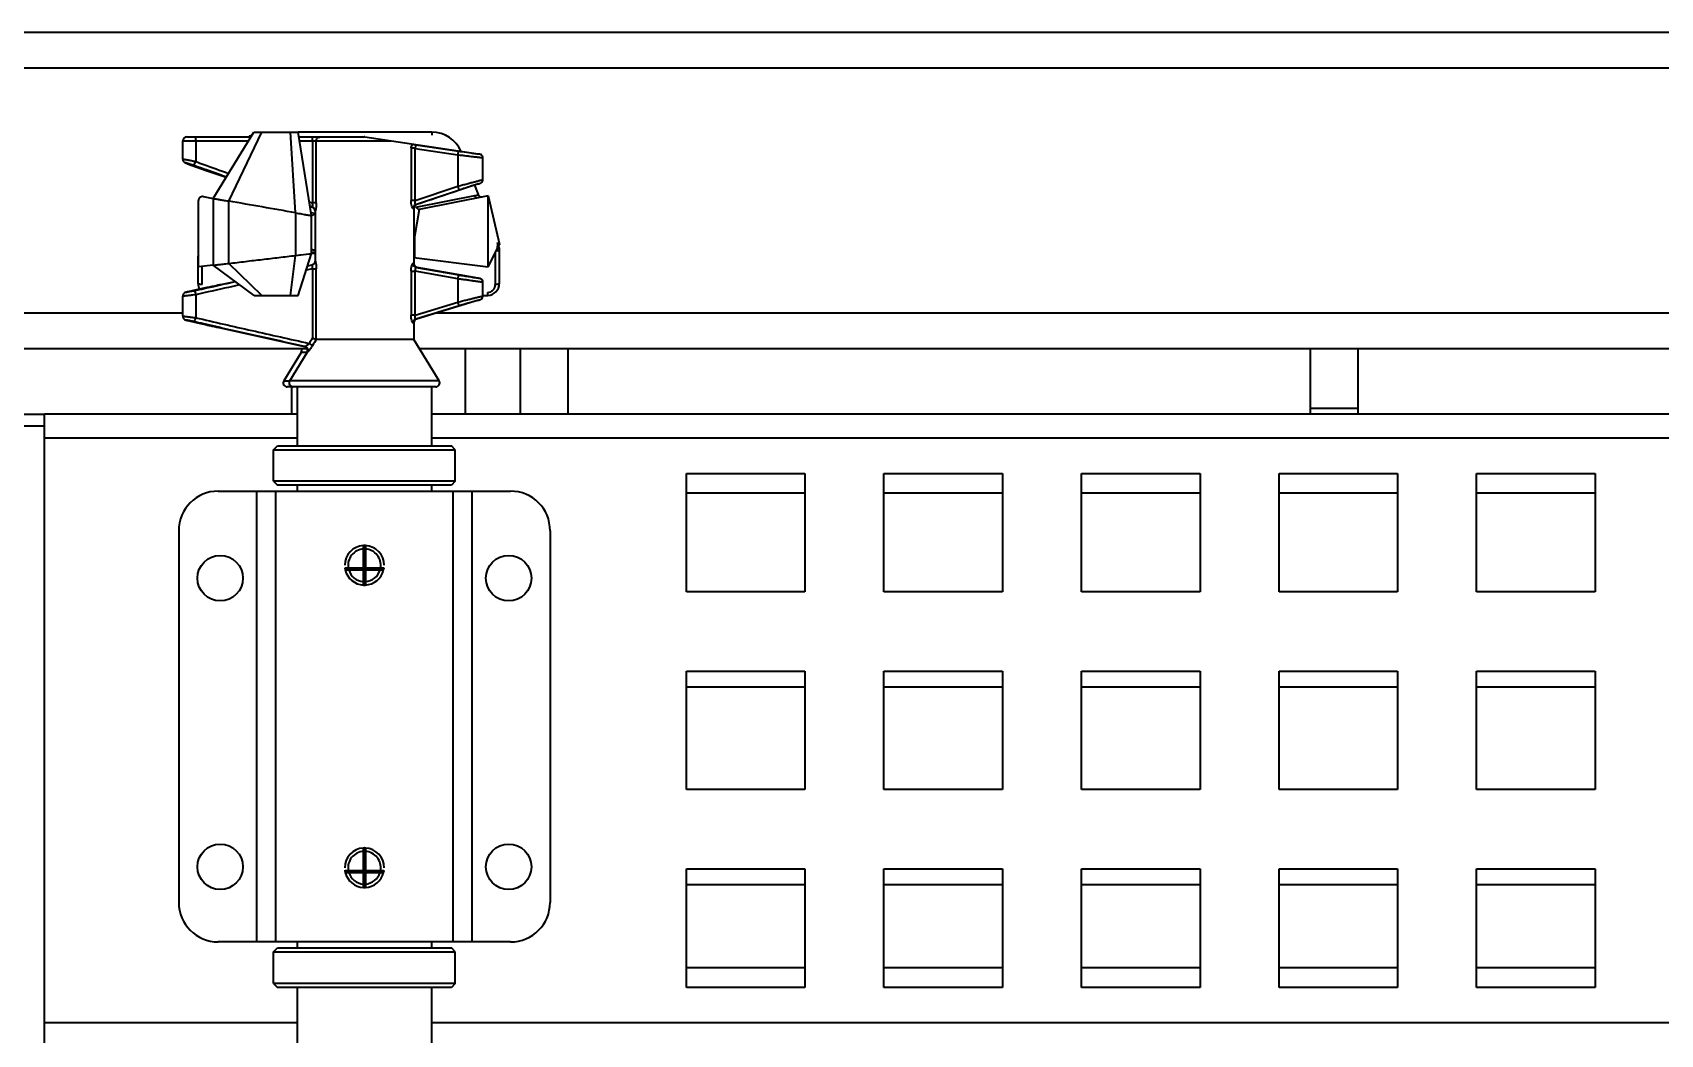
# Model space of a CAD drawing. Header units: millimetres. Extents: x 32496 to 166256, y 3504 to 23939.
# Drawn here: x 44563.1 to 44975.2, y 17468.9 to 17722.3 of the extents above; entities that cross this region are included whole.
import ezdxf

# ---------------------------------------------------------------- set-up
doc = ezdxf.new("R2010")
doc.units = ezdxf.units.MM
doc.layers.get('0').update_dxf_attribs({"lineweight": 35})

msp = doc.modelspace()

# ---------------------------------------------------------------- linework, layer by layer
at = {"linetype": 'Continuous'}
for p, q in [((52008.64, 17722.349), (40048.64, 17722.349)), ((45386.64, 17713.349), (44464.14, 17713.349)), ((44608.838, 17680.413), (44619.187, 17697.12)), ((44612.809, 17679.717), (44621.206, 17697.15)), ((44619.187, 17697.12), (44619.206, 17697.15)), ((44619.206, 17697.15), (44630.397, 17697.15)), ((44629.706, 17676.755), (44628.397, 17697.15)), ((44633.706, 17676.054), (44630.397, 17697.15)), ((44664.236, 17697.147), (44630.397, 17697.149)), ((44633.706, 17676.06), (44630.398, 17697.15)), ((44664.236, 17697.147), (44664.236, 17696.416)), ((44601.14, 17690.356), (44601.14, 17694.949)), ((44601.14, 17694.949), (44617.842, 17694.949)), ((44602.14, 17695.949), (44618.461, 17695.949)), ((44604.441, 17694.949), (44604.441, 17689.734)), ((44630.585, 17695.949), (44647.065, 17695.949)), ((44630.742, 17694.949), (44653.831, 17694.949)), ((44633.969, 17694.949), (44633.969, 17679.256)), ((44634.953, 17679.256), (44634.953, 17694.949)), ((44647.213, 17695.938), (44675.908, 17691.649)), ((44658.961, 17693.219), (44658.961, 17679.864)), ((44659.64, 17694.081), (44659.38, 17694.081)), ((44659.961, 17679.864), (44659.961, 17692.98)), ((44670.809, 17691.364), (44659.961, 17692.98)), ((44660.162, 17693.969), (44671.01, 17692.353)), ((44602.338, 17689.194), (44602.357, 17689.188)), ((44602.357, 17689.188), (44607.11, 17687.492)), ((44670.809, 17691.364), (44670.809, 17683.483)), ((44671.14, 17691.323), (44670.809, 17691.364)), ((44677.14, 17685.208), (44677.14, 17690.593)), ((44607.11, 17687.492), (44612.142, 17685.748)), ((44606.312, 17680.855), (44608.838, 17680.413)), ((44659.961, 17679.864), (44670.809, 17683.483)), ((44660.131, 17678.187), (44675.074, 17681.147)), ((44676.04, 17684.097), (44660.322, 17678.838)), ((44678.429, 17681.061), (44660.975, 17677.603)), ((44670.809, 17683.483), (44671.14, 17683.575)), ((44675.004, 17683.751), (44675.942, 17681.401)), ((44676.048, 17684.1), (44676.04, 17684.097)), ((44678.429, 17663.061), (44678.429, 17681.061)), ((44678.429, 17681.061), (44681.34, 17668.761)), ((44605.14, 17663.061), (44605.14, 17679.871)), ((44608.838, 17680.413), (44608.838, 17663.498)), ((44612.809, 17663.968), (44612.809, 17679.717)), ((44629.706, 17676.755), (44629.706, 17665.965)), ((44633.159, 17679.539), (44633.969, 17679.256)), ((44634.007, 17678.182), (44633.336, 17678.414)), ((44633.338, 17678.4), (44633.967, 17678.182)), ((44633.586, 17676.822), (44634.64, 17676.637)), ((44634.007, 17678.182), (44633.967, 17678.182)), ((44634.953, 17679.256), (44633.969, 17679.256)), ((44634.64, 17677.237), (44634.64, 17664.556)), ((44634.64, 17677.237), (44634.678, 17677.237)), ((44659.961, 17679.864), (44658.961, 17679.864)), ((44659.424, 17677.89), (44659.64, 17677.89)), ((44659.64, 17677.89), (44659.64, 17663.948)), ((44661.001, 17677.608), (44659.815, 17670.678)), ((44660.322, 17678.838), (44660.095, 17678.838)), ((44633.706, 17666.438), (44633.706, 17676.054)), ((44633.742, 17676.047), (44633.706, 17676.054)), ((44659.816, 17670.684), (44659.796, 17665.433)), ((44678.429, 17663.061), (44681.34, 17668.761)), ((44680.781, 17669.28), (44680.735, 17667.577)), ((44681.189, 17668.256), (44680.781, 17669.28)), ((44605.14, 17666.003), (44605.06, 17665.782)), ((44605.06, 17658.851), (44605.06, 17665.782)), ((44628.397, 17655.849), (44629.707, 17665.965)), ((44629.706, 17665.965), (44633.706, 17666.438)), ((44630.397, 17655.849), (44633.706, 17666.438)), ((44630.398, 17655.849), (44633.706, 17666.435)), ((44633.575, 17666.423), (44633.758, 17666.444)), ((44633.758, 17666.444), (44634.64, 17666.549)), ((44634.677, 17664.556), (44634.64, 17664.556)), ((44659.64, 17665.453), (44678.429, 17663.061)), ((44680.26, 17666.648), (44680.26, 17658.63)), ((44681.261, 17667.886), (44681.26, 17658.846)), ((44608.838, 17663.498), (44605.14, 17663.061)), ((44606.06, 17658.633), (44606.06, 17663.17)), ((44619.206, 17655.849), (44608.838, 17663.498)), ((44621.206, 17655.849), (44612.809, 17663.968)), ((44633.97, 17662.569), (44632.388, 17662.224)), ((44632.735, 17663.329), (44633.89, 17663.578)), ((44632.738, 17663.338), (44633.851, 17663.578)), ((44633.851, 17663.578), (44633.89, 17663.578)), ((44633.969, 17662.571), (44633.969, 17645.03)), ((44633.969, 17662.571), (44634.953, 17662.571)), ((44634.953, 17644.75), (44634.953, 17662.571)), ((44658.961, 17661.988), (44658.961, 17650.902)), ((44658.961, 17661.988), (44659.961, 17661.988)), ((44659.64, 17663.948), (44659.431, 17663.948)), ((44659.961, 17650.902), (44659.961, 17661.988)), ((44670.809, 17660.067), (44659.961, 17661.988)), ((44660.242, 17662.963), (44660.465, 17662.963)), ((44660.242, 17662.963), (44671.037, 17661.052)), ((44675.897, 17660.222), (44660.465, 17662.963)), ((44670.809, 17660.067), (44670.809, 17654.194)), ((44671.14, 17660.018), (44670.809, 17660.067)), ((44675.897, 17660.222), (44675.929, 17660.217)), ((44602.46, 17656.768), (44602.358, 17656.745)), ((44604.97, 17657.334), (44602.46, 17656.768)), ((44602.473, 17656.771), (44602.46, 17656.768)), ((44607.225, 17657.827), (44602.473, 17656.771)), ((44604.442, 17656.042), (44604.442, 17650.224)), ((44607.229, 17657.828), (44604.97, 17657.334)), ((44607.227, 17657.827), (44614.418, 17659.381)), ((44619.206, 17655.849), (44630.397, 17655.849)), ((44677.14, 17655.764), (44677.14, 17659.151)), ((44677.14, 17659.151), (44677.14, 17659.151)), ((44677.14, 17655.849), (44678.372, 17655.849)), ((44601.14, 17650.621), (44601.14, 17655.654)), ((44659.961, 17650.902), (44670.809, 17654.194)), ((44676.014, 17654.659), (44660.349, 17649.891)), ((44670.809, 17654.194), (44671.14, 17654.278)), ((44676.02, 17654.661), (44676.014, 17654.659)), ((44601.14, 17651.349), (44464.14, 17651.349)), ((44602.455, 17649.505), (44604.852, 17648.952)), ((44602.455, 17649.504), (44602.468, 17649.502)), ((44602.468, 17649.502), (44607.221, 17648.422)), ((44604.852, 17648.952), (44607.224, 17648.421)), ((44607.222, 17648.421), (44631.984, 17642.951)), ((44659.961, 17650.902), (44658.961, 17650.902)), ((44659.425, 17648.934), (44659.64, 17648.934)), ((44659.64, 17648.934), (44659.64, 17644.749)), ((44660.349, 17649.891), (44660.122, 17649.891)), ((45386.64, 17651.349), (44665.138, 17651.349)), ((44659.64, 17644.749), (44634.96, 17644.749)), ((44666.057, 17634.271), (44659.64, 17644.749)), ((44632.688, 17642.349), (44464.14, 17642.349)), ((44631.121, 17641.452), (44626.722, 17634.271)), ((44628.222, 17634.271), (44632.621, 17641.452)), ((44632.621, 17641.452), (44631.121, 17641.452)), ((44632.02, 17642.951), (44631.984, 17642.951)), ((44632.621, 17641.452), (44632.656, 17641.452)), ((45386.64, 17642.349), (44661.11, 17642.349)), ((44672.64, 17642.349), (44672.64, 17625.849)), ((44686.64, 17625.849), (44686.64, 17642.349)), ((44698.64, 17642.349), (44698.64, 17625.849)), ((44886.64, 17625.849), (44886.64, 17642.349)), ((44898.64, 17625.849), (44898.64, 17642.349)), ((44626.722, 17634.271), (44628.222, 17634.271)), ((44629.075, 17632.749), (44627.575, 17632.749)), ((44666.057, 17634.271), (44628.222, 17634.271)), ((44628.64, 17632.749), (44628.64, 17625.849)), ((44665.205, 17632.749), (44629.075, 17632.749)), ((44630.14, 17632.749), (44630.14, 17617.849)), ((44664.14, 17632.749), (44664.14, 17617.849)), ((44886.64, 17627.349), (44898.64, 17627.349)), ((44486.14, 17625.849), (44566.14, 17625.849)), ((44486.14, 17622.849), (44566.14, 17622.849)), ((44486.14, 17622.849), (44566.14, 17622.849)), ((44566.14, 17465.849), (44566.14, 17625.849)), ((44630.14, 17625.849), (44566.14, 17625.849)), ((45290.14, 17625.849), (44664.14, 17625.849)), ((44566.14, 17619.849), (44630.14, 17619.849)), ((44664.14, 17619.849), (45290.14, 17619.849)), ((44624.14, 17616.849), (44625.14, 17617.849)), ((44624.14, 17608.849), (44624.14, 17616.849)), ((44624.14, 17616.849), (44670.14, 17616.849)), ((44625.14, 17617.849), (44669.14, 17617.849)), ((44670.14, 17616.849), (44669.14, 17617.849)), ((44670.14, 17608.849), (44670.14, 17616.849)), ((44728.64, 17580.849), (44728.64, 17610.849)), ((44728.64, 17610.849), (44758.64, 17610.849)), ((44758.64, 17610.849), (44758.64, 17580.849)), ((44778.64, 17580.849), (44778.64, 17610.849)), ((44778.64, 17610.849), (44808.64, 17610.849)), ((44808.64, 17610.849), (44808.64, 17580.849)), ((44828.64, 17580.849), (44828.64, 17610.849)), ((44828.64, 17610.849), (44858.64, 17610.849)), ((44858.64, 17610.849), (44858.64, 17580.849)), ((44878.64, 17580.849), (44878.64, 17610.849)), ((44878.64, 17610.849), (44908.64, 17610.849)), ((44908.64, 17610.849), (44908.64, 17580.849)), ((44928.64, 17580.849), (44928.64, 17610.849)), ((44928.64, 17610.849), (44958.64, 17610.849)), ((44958.64, 17610.849), (44958.64, 17580.849)), ((44610.14, 17606.349), (44684.14, 17606.349)), ((44619.84, 17606.349), (44619.84, 17492.349)), ((44624.14, 17608.849), (44625.14, 17607.849)), ((44670.14, 17608.849), (44624.14, 17608.849)), ((44624.64, 17606.349), (44624.64, 17492.349)), ((44669.14, 17607.849), (44625.14, 17607.849)), ((44630.14, 17607.849), (44630.14, 17606.349)), ((44664.14, 17607.849), (44664.14, 17606.349)), ((44670.14, 17608.849), (44669.14, 17607.849)), ((44669.64, 17492.349), (44669.64, 17606.349)), ((44674.44, 17492.349), (44674.44, 17606.349)), ((44758.64, 17605.849), (44728.64, 17605.849)), ((44808.64, 17605.849), (44778.64, 17605.849)), ((44858.64, 17605.849), (44828.64, 17605.849)), ((44908.64, 17605.849), (44878.64, 17605.849)), ((44958.64, 17605.849), (44928.64, 17605.849)), ((44600.14, 17596.349), (44600.14, 17502.349)), ((44694.14, 17596.349), (44694.14, 17502.349)), ((44646.89, 17586.927), (44646.89, 17592.592)), ((44647.14, 17582.599), (44647.14, 17592.599)), ((44647.14, 17582.599), (44647.14, 17592.599)), ((44647.39, 17592.592), (44647.39, 17586.927)), ((44642.225, 17586.677), (44642.225, 17586.927)), ((44642.225, 17586.927), (44646.89, 17586.927)), ((44642.279, 17586.427), (44646.89, 17586.427)), ((44646.89, 17582.605), (44646.89, 17586.427)), ((44647.39, 17586.927), (44652.054, 17586.927)), ((44647.39, 17586.427), (44647.39, 17582.605)), ((44647.39, 17586.427), (44652.001, 17586.427)), ((44652.054, 17586.927), (44652.054, 17586.677)), ((44758.64, 17580.849), (44728.64, 17580.849)), ((44808.64, 17580.849), (44778.64, 17580.849)), ((44858.64, 17580.849), (44828.64, 17580.849)), ((44908.64, 17580.849), (44878.64, 17580.849)), ((44958.64, 17580.849), (44928.64, 17580.849)), ((44728.64, 17530.849), (44728.64, 17560.849)), ((44728.64, 17560.849), (44758.64, 17560.849)), ((44728.64, 17556.849), (44758.64, 17556.849)), ((44758.64, 17560.849), (44758.64, 17530.849)), ((44778.64, 17530.849), (44778.64, 17560.849)), ((44778.64, 17560.849), (44808.64, 17560.849)), ((44778.64, 17556.849), (44808.64, 17556.849)), ((44808.64, 17560.849), (44808.64, 17530.849)), ((44828.64, 17530.849), (44828.64, 17560.849)), ((44828.64, 17560.849), (44858.64, 17560.849)), ((44828.64, 17556.849), (44858.64, 17556.849)), ((44858.64, 17560.849), (44858.64, 17530.849)), ((44878.64, 17530.849), (44878.64, 17560.849)), ((44878.64, 17560.849), (44908.64, 17560.849)), ((44878.64, 17556.849), (44908.64, 17556.849)), ((44908.64, 17560.849), (44908.64, 17530.849)), ((44928.64, 17530.849), (44928.64, 17560.849)), ((44928.64, 17560.849), (44958.64, 17560.849)), ((44928.64, 17556.849), (44958.64, 17556.849)), ((44958.64, 17560.849), (44958.64, 17530.849)), ((44758.64, 17530.849), (44728.64, 17530.849)), ((44808.64, 17530.849), (44778.64, 17530.849)), ((44858.64, 17530.849), (44828.64, 17530.849)), ((44908.64, 17530.849), (44878.64, 17530.849)), ((44958.64, 17530.849), (44928.64, 17530.849)), ((44646.89, 17510.427), (44646.89, 17516.092)), ((44647.14, 17506.099), (44647.14, 17516.099)), ((44647.14, 17506.099), (44647.14, 17516.099)), ((44647.39, 17516.092), (44647.39, 17510.427)), ((44642.225, 17510.177), (44642.225, 17510.427)), ((44642.225, 17510.427), (44646.89, 17510.427)), ((44642.279, 17509.927), (44646.89, 17509.927)), ((44646.89, 17506.105), (44646.89, 17509.927)), ((44647.39, 17510.427), (44652.054, 17510.427)), ((44647.39, 17509.927), (44647.39, 17506.105)), ((44647.39, 17509.927), (44652.001, 17509.927)), ((44652.054, 17510.427), (44652.054, 17510.177)), ((44728.64, 17480.849), (44728.64, 17510.849)), ((44728.64, 17510.849), (44758.64, 17510.849)), ((44758.64, 17510.849), (44758.64, 17480.849)), ((44778.64, 17480.849), (44778.64, 17510.849)), ((44778.64, 17510.849), (44808.64, 17510.849)), ((44808.64, 17510.849), (44808.64, 17480.849)), ((44828.64, 17480.849), (44828.64, 17510.849)), ((44828.64, 17510.849), (44858.64, 17510.849)), ((44858.64, 17510.849), (44858.64, 17480.849)), ((44878.64, 17480.849), (44878.64, 17510.849)), ((44878.64, 17510.849), (44908.64, 17510.849)), ((44908.64, 17510.849), (44908.64, 17480.849)), ((44928.64, 17480.849), (44928.64, 17510.849)), ((44928.64, 17510.849), (44958.64, 17510.849)), ((44958.64, 17510.849), (44958.64, 17480.849)), ((44728.64, 17506.849), (44758.64, 17506.849)), ((44778.64, 17506.849), (44808.64, 17506.849)), ((44828.64, 17506.849), (44858.64, 17506.849)), ((44878.64, 17506.849), (44908.64, 17506.849)), ((44928.64, 17506.849), (44958.64, 17506.849)), ((44684.14, 17492.349), (44610.14, 17492.349)), ((44630.14, 17492.349), (44630.14, 17490.849)), ((44664.14, 17492.349), (44664.14, 17490.849)), ((44624.14, 17489.849), (44625.14, 17490.849)), ((44624.14, 17481.849), (44624.14, 17489.849)), ((44624.14, 17489.849), (44670.14, 17489.849)), ((44625.14, 17490.849), (44669.14, 17490.849)), ((44670.14, 17489.849), (44669.14, 17490.849)), ((44670.14, 17481.849), (44670.14, 17489.849)), ((44728.64, 17485.849), (44758.64, 17485.849)), ((44778.64, 17485.849), (44808.64, 17485.849)), ((44828.64, 17485.849), (44858.64, 17485.849)), ((44878.64, 17485.849), (44908.64, 17485.849)), ((44928.64, 17485.849), (44958.64, 17485.849)), ((44624.14, 17481.849), (44625.14, 17480.849)), ((44670.14, 17481.849), (44624.14, 17481.849)), ((44669.14, 17480.849), (44625.14, 17480.849)), ((44630.14, 17480.849), (44630.14, 16549.849)), ((44664.14, 17480.849), (44664.14, 16549.849)), ((44670.14, 17481.849), (44669.14, 17480.849)), ((44758.64, 17480.849), (44728.64, 17480.849)), ((44808.64, 17480.849), (44778.64, 17480.849)), ((44858.64, 17480.849), (44828.64, 17480.849)), ((44908.64, 17480.849), (44878.64, 17480.849)), ((44958.64, 17480.849), (44928.64, 17480.849)), ((44630.14, 17471.849), (44566.14, 17471.849)), ((45290.14, 17471.849), (44664.14, 17471.849))]:
    msp.add_line(p, q, dxfattribs=at)
for points in [[(44601.14, 17690.356), (44601.143, 17690.281), (44601.192, 17690.037), (44601.292, 17689.824), (44601.433, 17689.647), (44601.584, 17689.522), (44601.71, 17689.447), (44601.809, 17689.4), (44601.916, 17689.355), (44602.054, 17689.301), (44602.236, 17689.232), (44602.338, 17689.194)], [(44602.338, 17689.194), (44605.081, 17688.203), (44607.112, 17687.492)], [(44677.14, 17690.593), (44677.139, 17690.645), (44677.1, 17690.873), (44677.013, 17691.08), (44676.889, 17691.256), (44676.74, 17691.393), (44676.588, 17691.488), (44676.458, 17691.542), (44676.373, 17691.568), (44676.319, 17691.58), (44676.273, 17691.59), (44676.224, 17691.599), (44676.17, 17691.608), (44676.109, 17691.618), (44676.04, 17691.629), (44675.962, 17691.641), (44675.909, 17691.649)], [(44676.048, 17684.1), (44676.115, 17684.122), (44676.23, 17684.162), (44676.328, 17684.197), (44676.413, 17684.23), (44676.491, 17684.262), (44676.577, 17684.303), (44676.7, 17684.376), (44676.869, 17684.522), (44677.032, 17684.756), (44677.129, 17685.058), (44677.14, 17685.208)], [(44629.706, 17665.965), (44630.753, 17666.089), (44631.721, 17666.204)], [(44632.553, 17666.302), (44633.175, 17666.376), (44633.575, 17666.423)], [(44677.14, 17659.151), (44677.137, 17659.227), (44677.085, 17659.478), (44676.978, 17659.698), (44676.83, 17659.876), (44676.666, 17660.002), (44676.518, 17660.078), (44676.416, 17660.115), (44676.352, 17660.133), (44676.297, 17660.146), (44676.24, 17660.158), (44676.176, 17660.171), (44676.103, 17660.185), (44676.02, 17660.2), (44675.93, 17660.216)], [(44602.358, 17656.745), (44602.184, 17656.704), (44602.055, 17656.672), (44601.956, 17656.646), (44601.87, 17656.621), (44601.765, 17656.583), (44601.631, 17656.516), (44601.492, 17656.416), (44601.364, 17656.285), (44601.254, 17656.119), (44601.176, 17655.922), (44601.141, 17655.702), (44601.14, 17655.654)], [(44676.02, 17654.661), (44676.12, 17654.692), (44676.237, 17654.729), (44676.334, 17654.761), (44676.418, 17654.791), (44676.501, 17654.824), (44676.601, 17654.873), (44676.738, 17654.96), (44676.906, 17655.12), (44677.052, 17655.354), (44677.132, 17655.643), (44677.14, 17655.764)], [(44601.14, 17650.621), (44601.141, 17650.575), (44601.175, 17650.356), (44601.253, 17650.159), (44601.361, 17649.993), (44601.488, 17649.862), (44601.626, 17649.762), (44601.759, 17649.694), (44601.864, 17649.656), (44601.951, 17649.63), (44602.051, 17649.603), (44602.183, 17649.57), (44602.36, 17649.527), (44602.455, 17649.505)]]:
    msp.add_lwpolyline(points, dxfattribs=at)
for centre in [(44610.64, 17584.349), (44683.64, 17584.349), (44610.64, 17511.349), (44683.64, 17511.349)]:
    msp.add_circle(centre, 5.75, dxfattribs=at)
for centre, radius, start, end in [((44664.236, 17689.147), 8, 23.25029, 89.99658), ((44602.14, 17694.949), 1, 90, 180), ((44621.953, 17689.15), 8, 113.17098, 121.38729), ((44647.065, 17694.949), 1, 81.5, 90), ((44652.309, 17641.883), 52.674, 82.00553, 82.28534), ((44654.033, 17673.014), 20.828, 73.46364, 73.61402), ((44606.14, 17679.871), 1, 80.0579, 180), ((42807.966, 23251.281), 5872.181, 288.3854107, 288.4994096), ((44676.871, 17681.772), 1, 201.76164, 273.74529), ((44633.64, 17677.237), 1, 0, 70.88027), ((44660.64, 17677.89), 1, 108.5, 180), ((44680.261, 17667.886), 1, 359.99654, 21.76128), ((44633.64, 17664.556), 1, 282.18863, 0), ((44660.64, 17663.948), 1, 180, 259.92929), ((44608.06, 17658.851), 3, 179.99658, 208.27883), ((44678.26, 17658.847), 3, 272.14214, 359.99658), ((44660.64, 17648.934), 1, 106.92929, 180), ((45286.42, 17231.61), 772.405, 147.639916, 147.753974), ((45377.226, 17180.426), 875.531, 147.972082, 148.09093), ((44630.268, 17641.975), 1, 328.51253, 22.14898), ((44631.768, 17641.975), 1, 328.51253, 77.54283), ((44627.575, 17633.749), 1, 148.51253, 270), ((44629.075, 17633.749), 1, 148.51253, 270), ((44665.205, 17633.749), 1, 270, 31.48747), ((44610.14, 17596.349), 10, 90, 180), ((44684.14, 17596.349), 10, 0, 90), ((44647.14, 17587.599), 5, 92.86653, 180), ((44647.14, 17587.599), 4.134, 93.46705, 189.34743), ((44647.14, 17587.599), 4, 90, 93.58433), ((44647.14, 17587.599), 5, 87.15019, 92.84025), ((44647.14, 17587.599), 4, 86.41459, 90), ((44647.14, 17587.599), 5, 0, 87.13402), ((44647.14, 17587.599), 4.134, 350.65257, 86.53295), ((44647.14, 17587.599), 5, 187.07975, 190.61964), ((44647.14, 17587.599), 5, 190.58867, 193.53148), ((44647.14, 17587.599), 5, 193.54968, 267.13346), ((44647.14, 17587.599), 4.134, 196.46138, 266.53295), ((44647.14, 17587.599), 4, 189.66346, 197.0293), ((44647.14, 17587.599), 5, 272.86598, 346.45029), ((44647.14, 17587.599), 4.134, 273.46705, 343.53858), ((44647.14, 17587.599), 4, 342.9707, 350.33654), ((44647.14, 17587.599), 5, 346.46311, 349.40642), ((44647.14, 17587.599), 5, 349.38034, 352.92022), ((44647.14, 17587.599), 5, 267.1285, 272.85216), ((44647.14, 17587.599), 4, 266.41512, 270), ((44647.14, 17587.599), 4, 270, 273.58332), ((44647.14, 17511.099), 5, 92.86653, 180), ((44647.14, 17511.099), 5, 87.15019, 92.84025), ((44647.14, 17511.099), 5, 0, 87.13402), ((44647.14, 17511.099), 4.134, 93.46705, 189.34743), ((44647.14, 17511.099), 4, 90, 93.58487), ((44647.14, 17511.099), 4, 86.41459, 90), ((44647.14, 17511.099), 4.134, 350.65257, 86.53295), ((44647.14, 17511.099), 5, 187.07975, 190.61964), ((44647.14, 17511.099), 5, 190.58867, 193.53148), ((44647.14, 17511.099), 5, 193.54968, 267.13346), ((44647.14, 17511.099), 4.134, 196.46138, 266.53295), ((44647.14, 17511.099), 4, 189.66346, 197.0293), ((44647.14, 17511.099), 5, 272.86598, 346.45029), ((44647.14, 17511.099), 4.134, 273.46705, 343.53858), ((44647.14, 17511.099), 4, 342.9707, 350.33654), ((44647.14, 17511.099), 5, 346.46312, 349.40651), ((44647.14, 17511.099), 5, 349.38034, 352.92022), ((44647.14, 17511.099), 5, 267.1285, 272.85216), ((44647.14, 17511.099), 4, 266.41512, 270), ((44647.14, 17511.099), 4, 270, 273.58332), ((44610.14, 17502.349), 10, 180, 270), ((44684.14, 17502.349), 10, 270, 0)]:
    msp.add_arc(centre, radius, start, end, dxfattribs=at)
for points, knots in [([(44604.121, 17695.949), (44604.169, 17695.949), (44604.244, 17695.884), (44604.305, 17695.774), (44604.353, 17695.649), (44604.391, 17695.499), (44604.431, 17695.263), (44604.441, 17695.076), (44604.441, 17694.949)], [0, 0, 0, 0, 0.1311499, 0.2289955, 0.3502589, 0.4925095, 0.6517592, 1, 1, 1, 1]), ([(44633.969, 17694.949), (44633.969, 17695.014), (44633.969, 17695.141), (44633.969, 17695.326), (44633.968, 17695.497), (44633.967, 17695.647), (44633.966, 17695.756), (44633.965, 17695.828), (44633.964, 17695.87), (44633.963, 17695.902), (44633.963, 17695.928), (44633.96, 17695.938), (44633.962, 17695.949), (44633.961, 17695.949)], [0, 0, 0, 0, 0.1948961, 0.3826704, 0.5555007, 0.7069731, 0.8313542, 0.8817877, 0.923755, 0.9568292, 0.9806636, 0.9950905, 1, 1, 1, 1]), ([(44634.953, 17694.949), (44634.953, 17695.079), (44635.003, 17695.34), (44635.219, 17695.673), (44635.543, 17695.896), (44635.801, 17695.949), (44635.928, 17695.949)], [0, 0, 0, 0, 0.2529556, 0.5041446, 0.7529075, 1, 1, 1, 1]), ([(44658.961, 17693.219), (44658.994, 17693.326), (44659.058, 17693.527), (44659.158, 17693.793), (44659.246, 17693.971), (44659.321, 17694.06), (44659.362, 17694.081), (44659.38, 17694.081)], [0, 0, 0, 0, 0.3443564, 0.6444595, 0.8699764, 0.9463914, 1, 1, 1, 1]), ([(44659.909, 17692.996), (44659.809, 17693.026), (44659.618, 17693.079), (44659.351, 17693.15), (44659.136, 17693.198), (44659.01, 17693.218), (44658.961, 17693.219)], [0, 0, 0, 0, 0.3200756, 0.612132, 0.8473354, 1, 1, 1, 1]), ([(44659.635, 17694.045), (44659.678, 17694.039), (44659.854, 17694.014), (44660.03, 17693.989), (44660.162, 17693.969)], [0, 0, 0, 0, 0.2473755, 1, 1, 1, 1]), ([(44660.162, 17693.969), (44660.159, 17693.968), (44660.154, 17693.961), (44660.143, 17693.937), (44660.127, 17693.882), (44660.104, 17693.79), (44660.077, 17693.664), (44660.048, 17693.51), (44660.007, 17693.279), (44659.979, 17693.1), (44659.961, 17692.98)], [0, 0, 0, 0, 0.0079151, 0.0233785, 0.0808465, 0.1755998, 0.3054519, 0.4635384, 0.6395558, 1, 1, 1, 1]), ([(44601.14, 17690.356), (44601.14, 17690.357), (44601.146, 17690.359), (44601.154, 17690.359), (44601.171, 17690.358), (44601.204, 17690.356), (44601.261, 17690.349), (44601.347, 17690.336), (44601.456, 17690.319), (44601.586, 17690.297), (44601.736, 17690.271), (44601.97, 17690.23), (44602.297, 17690.169), (44602.721, 17690.088), (44603.176, 17689.998), (44603.487, 17689.934), (44603.645, 17689.902)], [0, 0, 0, 0, 0.0015097, 0.0052772, 0.0114829, 0.0201367, 0.0447781, 0.0791624, 0.1227527, 0.1746075, 0.2343752, 0.3017205, 0.4544433, 0.6260647, 0.8101413, 1, 1, 1, 1]), ([(44602.125, 17689.34), (44602.083, 17689.352), (44602.024, 17689.369), (44601.951, 17689.388), (44601.907, 17689.399), (44601.872, 17689.407), (44601.845, 17689.412), (44601.828, 17689.413), (44601.817, 17689.415), (44601.813, 17689.411), (44601.817, 17689.406), (44601.826, 17689.4), (44601.844, 17689.39), (44601.87, 17689.378), (44601.905, 17689.362), (44601.966, 17689.336), (44602.017, 17689.316), (44602.053, 17689.302)], [0, 0, 0, 0, 0.2217057, 0.3130887, 0.39015, 0.4518912, 0.4981337, 0.5289437, 0.5446749, 0.5482056, 0.5526561, 0.5718194, 0.606346, 0.6561651, 0.7208986, 0.8001011, 1, 1, 1, 1]), ([(44602.053, 17689.302), (44602.075, 17689.293), (44602.176, 17689.254), (44602.278, 17689.217), (44602.357, 17689.188)], [0, 0, 0, 0, 0.2192726, 1, 1, 1, 1]), ([(44602.457, 17689.24), (44602.426, 17689.25), (44602.316, 17689.284), (44602.205, 17689.317), (44602.125, 17689.34)], [0, 0, 0, 0, 0.2753149, 1, 1, 1, 1]), ([(44603.796, 17688.789), (44603.683, 17688.83), (44603.239, 17688.987), (44602.791, 17689.136), (44602.457, 17689.24)], [0, 0, 0, 0, 0.2559088, 1, 1, 1, 1]), ([(44603.645, 17689.902), (44603.712, 17689.888), (44603.978, 17689.833), (44604.243, 17689.777), (44604.441, 17689.734)], [0, 0, 0, 0, 0.2530762, 1, 1, 1, 1]), ([(44603.796, 17688.789), (44603.845, 17688.78), (44603.935, 17688.83), (44604.033, 17688.927), (44604.165, 17689.103), (44604.309, 17689.373), (44604.402, 17689.611), (44604.441, 17689.734)], [0, 0, 0, 0, 0.1242561, 0.2266007, 0.3570351, 0.6744491, 1, 1, 1, 1]), ([(44607.142, 17687.59), (44606.863, 17687.69), (44605.747, 17688.088), (44604.632, 17688.488), (44603.796, 17688.789)], [0, 0, 0, 0, 0.2504804, 1, 1, 1, 1]), ([(44604.441, 17689.734), (44605.129, 17689.484), (44607.895, 17688.481), (44610.663, 17687.487), (44612.744, 17686.744)], [0, 0, 0, 0, 0.2488211, 1, 1, 1, 1]), ([(44670.809, 17691.364), (44670.827, 17691.485), (44670.855, 17691.664), (44670.896, 17691.896), (44670.926, 17692.05), (44670.953, 17692.176), (44670.973, 17692.261), (44670.988, 17692.309), (44670.996, 17692.332), (44671.003, 17692.346), (44671.008, 17692.352), (44671.01, 17692.353)], [0, 0, 0, 0, 0.3620123, 0.5386943, 0.6972519, 0.8267705, 0.9212753, 0.9541382, 0.9776792, 0.9925796, 1, 1, 1, 1]), ([(44671.01, 17692.353), (44671.289, 17692.311), (44672.338, 17692.156), (44673.388, 17692.007), (44674.16, 17691.898)], [0, 0, 0, 0, 0.2656981, 1, 1, 1, 1]), ([(44677.14, 17690.593), (44677.14, 17690.596), (44677.125, 17690.597), (44677.107, 17690.603), (44677.068, 17690.608), (44677.018, 17690.616), (44676.953, 17690.625), (44676.875, 17690.636), (44676.782, 17690.648), (44676.63, 17690.667), (44676.409, 17690.694), (44676.105, 17690.731), (44675.755, 17690.772), (44675.359, 17690.819), (44674.924, 17690.87), (44674.275, 17690.946), (44673.4, 17691.049), (44672.292, 17691.182), (44671.53, 17691.275), (44671.14, 17691.323)], [0, 0, 0, 0, 0.0013739, 0.0051291, 0.0112698, 0.0197719, 0.0306083, 0.043762, 0.0592312, 0.0770151, 0.1194513, 0.1701604, 0.2285383, 0.2947917, 0.3676848, 0.4461085, 0.6188424, 0.8050943, 1, 1, 1, 1]), ([(44674.16, 17691.898), (44674.336, 17691.873), (44674.906, 17691.793), (44675.477, 17691.714), (44675.87, 17691.655)], [0, 0, 0, 0, 0.309339, 1, 1, 1, 1]), ([(44612.175, 17685.803), (44611.754, 17685.952), (44610.076, 17686.546), (44608.399, 17687.142), (44607.142, 17687.59)], [0, 0, 0, 0, 0.2507038, 1, 1, 1, 1]), ([(44671.14, 17683.575), (44671.519, 17683.679), (44672.268, 17683.884), (44673.359, 17684.177), (44674.23, 17684.407), (44674.878, 17684.577), (44675.317, 17684.692), (44675.717, 17684.797), (44676.074, 17684.892), (44676.385, 17684.975), (44676.645, 17685.047), (44676.828, 17685.099), (44676.946, 17685.134), (44677.014, 17685.155), (44677.067, 17685.173), (44677.106, 17685.187), (44677.127, 17685.198), (44677.14, 17685.205), (44677.14, 17685.208)], [0, 0, 0, 0, 0.1897167, 0.3743229, 0.5450762, 0.6241997, 0.697433, 0.7639102, 0.8234992, 0.8756142, 0.9191041, 0.9535116, 0.967323, 0.9787538, 0.9877392, 0.9942414, 0.9982826, 1, 1, 1, 1]), ([(44671.179, 17682.534), (44671.176, 17682.535), (44671.17, 17682.542), (44671.154, 17682.565), (44671.129, 17682.618), (44671.09, 17682.707), (44671.041, 17682.828), (44670.986, 17682.975), (44670.906, 17683.196), (44670.847, 17683.367), (44670.809, 17683.483)], [0, 0, 0, 0, 0.008674, 0.0250149, 0.083872, 0.1798754, 0.3097572, 0.4675357, 0.6425661, 1, 1, 1, 1]), ([(44676.04, 17684.097), (44675.765, 17684.005), (44675.1, 17683.795), (44673.476, 17683.285), (44672.131, 17682.853), (44671.179, 17682.534)], [0, 0, 0, 0, 0.1702537, 0.4098983, 1, 1, 1, 1]), ([(44675.074, 17681.147), (44675.137, 17681.15), (44675.259, 17681.158), (44675.433, 17681.178), (44675.589, 17681.203), (44675.72, 17681.234), (44675.825, 17681.27), (44675.898, 17681.308), (44675.945, 17681.351), (44675.947, 17681.388), (44675.942, 17681.401)], [0, 0, 0, 0, 0.1986398, 0.3843037, 0.5511645, 0.6943523, 0.8099055, 0.8961055, 0.9549663, 1, 1, 1, 1]), ([(44675.074, 17681.147), (44675.094, 17681.054), (44675.124, 17680.917), (44675.166, 17680.745), (44675.194, 17680.637), (44675.218, 17680.551), (44675.239, 17680.486), (44675.252, 17680.455), (44675.263, 17680.434), (44675.268, 17680.435)], [0, 0, 0, 0, 0.3881742, 0.5643066, 0.7172761, 0.8397423, 0.9279361, 0.9801476, 1, 1, 1, 1]), ([(44608.838, 17680.413), (44608.889, 17680.404), (44609.031, 17680.367), (44609.387, 17680.304), (44609.975, 17680.217), (44610.797, 17680.061), (44611.763, 17679.879), (44612.453, 17679.779), (44612.809, 17679.717)], [0, 0, 0, 0, 0.0387925, 0.1093346, 0.2685572, 0.4812706, 0.7311256, 1, 1, 1, 1]), ([(44629.706, 17676.755), (44629.964, 17676.704), (44630.47, 17676.613), (44631.208, 17676.49), (44631.793, 17676.391), (44632.225, 17676.315), (44632.515, 17676.263), (44632.779, 17676.217), (44633.014, 17676.176), (44633.217, 17676.141), (44633.387, 17676.11), (44633.517, 17676.085), (44633.621, 17676.063), (44633.665, 17676.051), (44633.706, 17676.047), (44633.706, 17676.054)], [0, 0, 0, 0, 0.1935361, 0.3800793, 0.5523941, 0.6312261, 0.7041153, 0.7702931, 0.8291258, 0.8800222, 0.9224587, 0.9560393, 0.9803829, 0.9950482, 1, 1, 1, 1]), ([(44634.639, 17676.572), (44634.549, 17676.501), (44634.375, 17676.371), (44634.157, 17676.224), (44633.997, 17676.132), (44633.895, 17676.083), (44633.813, 17676.053), (44633.762, 17676.044), (44633.742, 17676.047)], [0, 0, 0, 0, 0.3277492, 0.6214865, 0.7484607, 0.8568, 0.9419048, 1, 1, 1, 1]), ([(44634.007, 17678.182), (44634.018, 17678.18), (44634.036, 17678.196), (44634.049, 17678.224), (44634.066, 17678.275), (44634.08, 17678.362), (44634.088, 17678.493), (44634.083, 17678.655), (44634.054, 17678.915), (44634.009, 17679.117), (44633.969, 17679.256)], [0, 0, 0, 0, 0.0287346, 0.0527575, 0.0846305, 0.1732071, 0.2924072, 0.4403427, 0.6106211, 1, 1, 1, 1]), ([(44634.007, 17678.182), (44634.199, 17678.115), (44634.548, 17677.855), (44634.678, 17677.44), (44634.678, 17677.237)], [0, 0, 0, 0, 0.4995831, 1, 1, 1, 1]), ([(44634.953, 17679.256), (44634.953, 17679.125), (44634.948, 17678.869), (44634.927, 17678.496), (44634.894, 17678.151), (44634.852, 17677.848), (44634.806, 17677.598), (44634.766, 17677.43), (44634.734, 17677.329), (44634.714, 17677.281), (44634.699, 17677.251), (44634.684, 17677.237), (44634.678, 17677.237)], [0, 0, 0, 0, 0.190242, 0.3743493, 0.5446266, 0.6961141, 0.8207683, 0.915003, 0.9490892, 0.9744303, 0.9910869, 1, 1, 1, 1]), ([(44659.424, 17677.89), (44659.397, 17677.89), (44659.333, 17677.937), (44659.22, 17678.127), (44659.09, 17678.528), (44658.985, 17679.14), (44658.96, 17679.612), (44658.96, 17679.864)], [0, 0, 0, 0, 0.0385194, 0.10352, 0.3217933, 0.6359713, 1, 1, 1, 1]), ([(44659.424, 17677.89), (44659.424, 17678.094), (44659.552, 17678.511), (44659.903, 17678.773), (44660.095, 17678.838)], [0, 0, 0, 0, 0.5024001, 1, 1, 1, 1]), ([(44659.961, 17679.864), (44659.925, 17679.73), (44659.887, 17679.533), (44659.882, 17679.281), (44659.897, 17679.125), (44659.93, 17678.999), (44659.974, 17678.907), (44660.029, 17678.847), (44660.075, 17678.836), (44660.095, 17678.838)], [0, 0, 0, 0, 0.3719756, 0.534153, 0.6747573, 0.7908759, 0.8806102, 0.9472285, 1, 1, 1, 1]), ([(44660.131, 17678.187), (44660.262, 17678.066), (44660.453, 17677.9), (44660.704, 17677.719), (44660.816, 17677.651), (44660.869, 17677.628)], [0, 0, 0, 0, 0.5760974, 0.8152472, 1, 1, 1, 1]), ([(44660.869, 17677.628), (44660.889, 17677.619), (44660.923, 17677.606), (44660.961, 17677.6), (44660.975, 17677.603)], [0, 0, 0, 0, 0.5932923, 1, 1, 1, 1]), ([(44659.654, 17670.557), (44659.694, 17670.57), (44659.759, 17670.594), (44659.81, 17670.651), (44659.815, 17670.678)], [0, 0, 0, 0, 0.6090572, 1, 1, 1, 1]), ([(44612.809, 17663.968), (44613.514, 17664.042), (44614.922, 17664.208), (44617.737, 17664.553), (44620.553, 17664.885), (44623.37, 17665.215), (44626.186, 17665.55), (44628.298, 17665.799), (44629.706, 17665.965)], [0, 0, 0, 0, 0.1249991, 0.2500017, 0.5000002, 0.6250003, 0.7500002, 1, 1, 1, 1]), ([(44634.639, 17667.288), (44634.518, 17667.29), (44634.295, 17667.305), (44634.035, 17667.351), (44633.867, 17667.408), (44633.769, 17667.455), (44633.706, 17667.516), (44633.706, 17667.556)], [0, 0, 0, 0, 0.3596861, 0.6645013, 0.7849601, 0.8802561, 1, 1, 1, 1]), ([(44633.706, 17666.584), (44633.706, 17666.62), (44633.774, 17666.668), (44633.868, 17666.705), (44633.984, 17666.737), (44634.122, 17666.762), (44634.344, 17666.79), (44634.518, 17666.8), (44634.639, 17666.801)], [0, 0, 0, 0, 0.1075942, 0.2013644, 0.3223066, 0.4674069, 0.6323159, 1, 1, 1, 1]), ([(44634.677, 17664.556), (44634.677, 17664.446), (44634.639, 17664.22), (44634.471, 17663.915), (44634.21, 17663.686), (44633.997, 17663.601), (44633.89, 17663.578)], [0, 0, 0, 0, 0.2429375, 0.5004261, 0.757661, 1, 1, 1, 1]), ([(44634.677, 17664.556), (44634.683, 17664.556), (44634.697, 17664.542), (44634.712, 17664.513), (44634.732, 17664.466), (44634.763, 17664.369), (44634.804, 17664.204), (44634.85, 17663.961), (44634.892, 17663.663), (44634.939, 17663.195), (44634.953, 17662.825), (44634.953, 17662.571)], [0, 0, 0, 0, 0.0088531, 0.0253346, 0.0504794, 0.084314, 0.1769694, 0.3012692, 0.4517801, 0.6227272, 1, 1, 1, 1]), ([(44659.813, 17667.536), (44659.805, 17667.508), (44659.75, 17667.451), (44659.685, 17667.421), (44659.644, 17667.405)], [0, 0, 0, 0, 0.3952284, 1, 1, 1, 1]), ([(44659.644, 17666.706), (44659.683, 17666.694), (44659.744, 17666.671), (44659.801, 17666.629), (44659.811, 17666.606)], [0, 0, 0, 0, 0.6174155, 1, 1, 1, 1]), ([(44681.261, 17667.145), (44681.261, 17667.139), (44681.236, 17667.13), (44681.199, 17667.128), (44681.13, 17667.12), (44681.04, 17667.115), (44680.927, 17667.11), (44680.742, 17667.105), (44680.595, 17667.103), (44680.493, 17667.102)], [0, 0, 0, 0, 0.0223985, 0.0761038, 0.163443, 0.2821796, 0.4294178, 0.6014053, 1, 1, 1, 1]), ([(44608.838, 17663.498), (44609.278, 17663.55), (44609.913, 17663.624), (44610.765, 17663.727), (44611.409, 17663.801), (44612.097, 17663.883), (44612.569, 17663.942), (44612.809, 17663.968)], [0, 0, 0, 0, 0.3328149, 0.4797717, 0.6435381, 0.8189137, 1, 1, 1, 1]), ([(44633.969, 17662.57), (44633.995, 17662.7), (44634.026, 17662.942), (44634.017, 17663.258), (44633.972, 17663.462), (44633.93, 17663.555), (44633.901, 17663.579), (44633.89, 17663.578)], [0, 0, 0, 0, 0.3817362, 0.6971355, 0.9081724, 0.9677704, 1, 1, 1, 1]), ([(44658.96, 17661.988), (44658.96, 17662.241), (44658.987, 17662.712), (44659.097, 17663.319), (44659.228, 17663.715), (44659.34, 17663.901), (44659.404, 17663.948), (44659.431, 17663.948)], [0, 0, 0, 0, 0.3672247, 0.6807045, 0.8971511, 0.9616539, 1, 1, 1, 1]), ([(44660.242, 17662.963), (44660.133, 17662.983), (44659.914, 17663.063), (44659.643, 17663.292), (44659.469, 17663.603), (44659.431, 17663.836), (44659.431, 17663.948)], [0, 0, 0, 0, 0.2404072, 0.4974987, 0.7560938, 1, 1, 1, 1]), ([(44660.242, 17662.963), (44660.195, 17662.966), (44660.118, 17662.91), (44660.051, 17662.807), (44659.998, 17662.687), (44659.959, 17662.54), (44659.928, 17662.304), (44659.94, 17662.115), (44659.961, 17661.988)], [0, 0, 0, 0, 0.1288067, 0.2254316, 0.3447566, 0.485733, 0.6440301, 1, 1, 1, 1]), ([(44670.809, 17660.067), (44670.83, 17660.188), (44670.863, 17660.366), (44670.91, 17660.597), (44670.944, 17660.75), (44670.975, 17660.876), (44670.998, 17660.96), (44671.014, 17661.008), (44671.023, 17661.031), (44671.029, 17661.045), (44671.035, 17661.051), (44671.037, 17661.052)], [0, 0, 0, 0, 0.361291, 0.5377093, 0.6961402, 0.8257144, 0.9204572, 0.9535016, 0.9772563, 0.992387, 1, 1, 1, 1]), ([(44671.037, 17661.052), (44671.379, 17660.991), (44672.625, 17660.773), (44673.872, 17660.564), (44674.778, 17660.413)], [0, 0, 0, 0, 0.2743414, 1, 1, 1, 1]), ([(44677.14, 17659.151), (44677.14, 17659.154), (44677.125, 17659.156), (44677.107, 17659.163), (44677.068, 17659.169), (44677.018, 17659.179), (44676.952, 17659.19), (44676.874, 17659.202), (44676.78, 17659.217), (44676.629, 17659.239), (44676.406, 17659.272), (44676.102, 17659.315), (44675.751, 17659.365), (44675.355, 17659.42), (44674.919, 17659.481), (44674.271, 17659.571), (44673.396, 17659.694), (44672.29, 17659.851), (44671.529, 17659.961), (44671.14, 17660.018)], [0, 0, 0, 0, 0.0014181, 0.0052114, 0.0113944, 0.0199441, 0.0308332, 0.0440436, 0.0595725, 0.0774179, 0.1199782, 0.1708061, 0.2292911, 0.2956234, 0.3685586, 0.4469802, 0.619567, 0.8055249, 1, 1, 1, 1]), ([(44674.778, 17660.413), (44674.89, 17660.394), (44675.264, 17660.331), (44675.637, 17660.269), (44675.897, 17660.222)], [0, 0, 0, 0, 0.3023915, 1, 1, 1, 1]), ([(44603.643, 17655.937), (44603.482, 17655.916), (44603.166, 17655.876), (44602.706, 17655.82), (44602.28, 17655.769), (44601.955, 17655.731), (44601.723, 17655.706), (44601.576, 17655.69), (44601.448, 17655.677), (44601.341, 17655.666), (44601.258, 17655.659), (44601.202, 17655.654), (44601.17, 17655.653), (44601.153, 17655.652), (44601.146, 17655.653), (44601.14, 17655.653), (44601.14, 17655.654)], [0, 0, 0, 0, 0.1930006, 0.379219, 0.5512831, 0.7036295, 0.7698668, 0.8287207, 0.8800117, 0.922718, 0.9561668, 0.9803522, 0.9888937, 0.9950062, 0.9986803, 1, 1, 1, 1]), ([(44602.248, 17656.677), (44602.206, 17656.67), (44602.145, 17656.659), (44602.07, 17656.647), (44602.026, 17656.64), (44601.99, 17656.635), (44601.963, 17656.631), (44601.944, 17656.63), (44601.934, 17656.629), (44601.929, 17656.631), (44601.931, 17656.634), (44601.934, 17656.635), (44601.943, 17656.639), (44601.959, 17656.644), (44601.985, 17656.652), (44602.019, 17656.662), (44602.082, 17656.678), (44602.133, 17656.691), (44602.169, 17656.7)], [0, 0, 0, 0, 0.226859, 0.3199408, 0.3985905, 0.4622214, 0.5105119, 0.5432391, 0.5603161, 0.5634298, 0.5662985, 0.5725446, 0.5826196, 0.614459, 0.661876, 0.7246772, 0.802359, 1, 1, 1, 1]), ([(44602.169, 17656.7), (44602.191, 17656.705), (44602.292, 17656.729), (44602.394, 17656.753), (44602.473, 17656.771)], [0, 0, 0, 0, 0.2179614, 1, 1, 1, 1]), ([(44602.588, 17656.742), (44602.557, 17656.735), (44602.444, 17656.713), (44602.33, 17656.692), (44602.248, 17656.677)], [0, 0, 0, 0, 0.2762572, 1, 1, 1, 1]), ([(44603.912, 17657.019), (44603.8, 17656.994), (44603.359, 17656.897), (44602.918, 17656.806), (44602.588, 17656.742)], [0, 0, 0, 0, 0.2548932, 1, 1, 1, 1]), ([(44604.442, 17656.042), (44604.376, 17656.033), (44604.11, 17655.998), (44603.844, 17655.963), (44603.643, 17655.937)], [0, 0, 0, 0, 0.2452401, 1, 1, 1, 1]), ([(44603.911, 17657.019), (44604.188, 17657.081), (44605.296, 17657.329), (44606.405, 17657.577), (44607.237, 17657.762)], [0, 0, 0, 0, 0.249467, 1, 1, 1, 1]), ([(44603.912, 17657.019), (44603.96, 17657.025), (44604.045, 17656.972), (44604.13, 17656.868), (44604.242, 17656.686), (44604.353, 17656.408), (44604.417, 17656.166), (44604.442, 17656.042)], [0, 0, 0, 0, 0.124932, 0.2264565, 0.3552857, 0.6714517, 1, 1, 1, 1]), ([(44615.56, 17658.528), (44614.627, 17658.321), (44610.919, 17657.498), (44607.214, 17656.668), (44604.442, 17656.04)], [0, 0, 0, 0, 0.2517412, 1, 1, 1, 1]), ([(44606.06, 17658.633), (44605.937, 17658.633), (44605.754, 17658.64), (44605.518, 17658.667), (44605.362, 17658.693), (44605.232, 17658.727), (44605.131, 17658.765), (44605.06, 17658.815), (44605.06, 17658.851)], [0, 0, 0, 0, 0.3500091, 0.5211106, 0.6755103, 0.8032545, 0.8988601, 1, 1, 1, 1]), ([(44610.729, 17658.571), (44610.432, 17658.509), (44609.265, 17658.264), (44608.098, 17658.016), (44607.229, 17657.828)], [0, 0, 0, 0, 0.2543098, 1, 1, 1, 1]), ([(44607.237, 17657.762), (44607.835, 17657.895), (44610.239, 17658.428), (44612.645, 17658.958), (44614.451, 17659.355)], [0, 0, 0, 0, 0.2488814, 1, 1, 1, 1]), ([(44671.14, 17654.278), (44671.521, 17654.373), (44672.272, 17654.56), (44673.367, 17654.827), (44674.239, 17655.037), (44674.888, 17655.192), (44675.326, 17655.296), (44675.725, 17655.392), (44676.081, 17655.478), (44676.39, 17655.553), (44676.649, 17655.618), (44676.83, 17655.665), (44676.948, 17655.697), (44677.015, 17655.716), (44677.067, 17655.732), (44677.106, 17655.745), (44677.126, 17655.754), (44677.14, 17655.76), (44677.14, 17655.764)], [0, 0, 0, 0, 0.1904998, 0.3757098, 0.5467467, 0.6259005, 0.699034, 0.7653485, 0.8249133, 0.8768085, 0.9198725, 0.9540872, 0.9677931, 0.9791181, 0.9880024, 0.9944095, 0.9983643, 1, 1, 1, 1]), ([(44678.372, 17655.849), (44678.371, 17655.849), (44678.373, 17655.856), (44678.371, 17655.864), (44678.371, 17655.883), (44678.37, 17655.907), (44678.368, 17655.939), (44678.365, 17655.993), (44678.363, 17656.076), (44678.366, 17656.191), (44678.363, 17656.326), (44678.342, 17656.473), (44678.341, 17656.579), (44678.352, 17656.631)], [0, 0, 0, 0, 0.0045741, 0.0182013, 0.0407833, 0.0722223, 0.1123612, 0.1608004, 0.2808017, 0.4289024, 0.6017893, 0.7959183, 1, 1, 1, 1]), ([(44678.352, 17656.631), (44678.607, 17656.641), (44678.99, 17656.739), (44679.435, 17656.994), (44679.723, 17657.248), (44679.956, 17657.55), (44680.188, 17657.999), (44680.259, 17658.38), (44680.26, 17658.63)], [0, 0, 0, 0, 0.252238, 0.3782813, 0.5036989, 0.6287225, 0.7531675, 1, 1, 1, 1]), ([(44681.26, 17658.846), (44681.26, 17658.811), (44681.189, 17658.761), (44681.089, 17658.723), (44680.958, 17658.688), (44680.802, 17658.662), (44680.566, 17658.636), (44680.383, 17658.629), (44680.26, 17658.629)], [0, 0, 0, 0, 0.1011401, 0.1967447, 0.3244876, 0.4788861, 0.6499873, 1, 1, 1, 1]), ([(44671.153, 17653.237), (44671.15, 17653.238), (44671.144, 17653.245), (44671.129, 17653.268), (44671.105, 17653.322), (44671.069, 17653.411), (44671.024, 17653.533), (44670.972, 17653.682), (44670.898, 17653.905), (44670.844, 17654.077), (44670.809, 17654.194)], [0, 0, 0, 0, 0.0084764, 0.0245984, 0.0830805, 0.1788586, 0.3086876, 0.4665866, 0.6418695, 1, 1, 1, 1]), ([(44676.014, 17654.659), (44675.74, 17654.576), (44675.076, 17654.385), (44673.453, 17653.921), (44672.107, 17653.528), (44671.153, 17653.237)], [0, 0, 0, 0, 0.1696189, 0.408883, 1, 1, 1, 1]), ([(44601.14, 17650.621), (44601.14, 17650.622), (44601.146, 17650.622), (44601.153, 17650.623), (44601.17, 17650.622), (44601.202, 17650.621), (44601.257, 17650.616), (44601.341, 17650.609), (44601.447, 17650.598), (44601.575, 17650.584), (44601.722, 17650.568), (44601.953, 17650.542), (44602.279, 17650.504), (44602.704, 17650.452), (44603.163, 17650.394), (44603.479, 17650.353), (44603.64, 17650.332)], [0, 0, 0, 0, 0.0013443, 0.0050187, 0.0110926, 0.01956, 0.0436616, 0.0772947, 0.1199731, 0.1708846, 0.229788, 0.2964446, 0.4481743, 0.6209467, 0.8065352, 1, 1, 1, 1]), ([(44602.237, 17649.599), (44602.195, 17649.606), (44602.136, 17649.617), (44602.062, 17649.629), (44602.019, 17649.636), (44601.984, 17649.641), (44601.957, 17649.645), (44601.939, 17649.645), (44601.93, 17649.647), (44601.925, 17649.645), (44601.927, 17649.642), (44601.93, 17649.641), (44601.938, 17649.637), (44601.954, 17649.631), (44601.98, 17649.623), (44602.013, 17649.614), (44602.075, 17649.597), (44602.125, 17649.585), (44602.161, 17649.576)], [0, 0, 0, 0, 0.2266437, 0.3195103, 0.3978997, 0.461247, 0.5092421, 0.5416674, 0.5584561, 0.5615029, 0.5645314, 0.570948, 0.5811776, 0.6132627, 0.6608161, 0.7236422, 0.8013826, 1, 1, 1, 1]), ([(44602.161, 17649.576), (44602.183, 17649.57), (44602.286, 17649.545), (44602.388, 17649.52), (44602.468, 17649.502)], [0, 0, 0, 0, 0.2182754, 1, 1, 1, 1]), ([(44602.569, 17649.535), (44602.538, 17649.541), (44602.428, 17649.563), (44602.317, 17649.584), (44602.237, 17649.599)], [0, 0, 0, 0, 0.2763988, 1, 1, 1, 1]), ([(44603.907, 17649.248), (44603.794, 17649.274), (44603.349, 17649.374), (44602.902, 17649.469), (44602.569, 17649.535)], [0, 0, 0, 0, 0.2556799, 1, 1, 1, 1]), ([(44603.64, 17650.332), (44603.708, 17650.323), (44603.975, 17650.288), (44604.242, 17650.252), (44604.442, 17650.225)], [0, 0, 0, 0, 0.2541294, 1, 1, 1, 1]), ([(44603.907, 17649.248), (44603.955, 17649.242), (44604.041, 17649.296), (44604.127, 17649.4), (44604.239, 17649.581), (44604.351, 17649.859), (44604.416, 17650.1), (44604.442, 17650.225)], [0, 0, 0, 0, 0.1250349, 0.2266923, 0.3555787, 0.6717378, 1, 1, 1, 1]), ([(44607.23, 17648.489), (44606.953, 17648.552), (44605.845, 17648.804), (44604.737, 17649.057), (44603.907, 17649.248)], [0, 0, 0, 0, 0.2505303, 1, 1, 1, 1]), ([(44604.442, 17650.226), (44609.166, 17649.132), (44618.732, 17646.956), (44628.305, 17644.812), (44633.148, 17643.732)], [0, 0, 0, 0, 0.4942711, 1, 1, 1, 1]), ([(44607.224, 17648.421), (44607.481, 17648.364), (44608.524, 17648.135), (44609.568, 17647.909), (44610.355, 17647.74)], [0, 0, 0, 0, 0.2461336, 1, 1, 1, 1]), ([(44632.02, 17642.951), (44627.846, 17643.873), (44619.58, 17645.705), (44611.318, 17647.559), (44607.23, 17648.489)], [0, 0, 0, 0, 0.5048844, 1, 1, 1, 1]), ([(44659.425, 17648.934), (44659.399, 17648.934), (44659.334, 17648.981), (44659.221, 17649.17), (44659.092, 17649.569), (44658.986, 17650.179), (44658.96, 17650.65), (44658.96, 17650.902)], [0, 0, 0, 0, 0.0384968, 0.1033816, 0.3211703, 0.6352199, 1, 1, 1, 1]), ([(44659.425, 17648.934), (44659.425, 17649.143), (44659.559, 17649.569), (44659.925, 17649.83), (44660.122, 17649.891)], [0, 0, 0, 0, 0.502454, 1, 1, 1, 1]), ([(44659.961, 17650.902), (44659.928, 17650.77), (44659.894, 17650.575), (44659.896, 17650.327), (44659.916, 17650.173), (44659.952, 17650.049), (44659.999, 17649.959), (44660.055, 17649.9), (44660.102, 17649.888), (44660.122, 17649.891)], [0, 0, 0, 0, 0.3690876, 0.5303809, 0.6706934, 0.7871905, 0.8779589, 0.9460495, 1, 1, 1, 1]), ([(44632.02, 17642.951), (44632.026, 17642.951), (44632.042, 17642.956), (44632.07, 17642.967), (44632.108, 17642.986), (44632.18, 17643.024), (44632.288, 17643.089), (44632.438, 17643.184), (44632.606, 17643.299), (44632.85, 17643.477), (44633.03, 17643.625), (44633.148, 17643.731)], [0, 0, 0, 0, 0.0126787, 0.0347717, 0.066113, 0.1064113, 0.2111726, 0.3414572, 0.492254, 0.6558253, 1, 1, 1, 1]), ([(44633.148, 17643.731), (44633.331, 17643.616), (44633.579, 17643.461), (44633.863, 17643.288), (44633.963, 17643.228), (44633.998, 17643.208)], [0, 0, 0, 0, 0.65043, 0.8778762, 1, 1, 1, 1]), ([(44633.969, 17645.03), (44634.079, 17644.999), (44634.407, 17644.906), (44634.734, 17644.81), (44634.953, 17644.75)], [0, 0, 0, 0, 0.3335779, 1, 1, 1, 1]), ([(44634.96, 17644.749), (44634.959, 17644.749), (44634.956, 17644.749), (44634.954, 17644.749), (44634.953, 17644.75)], [0, 0, 0, 0, 0.4968849, 1, 1, 1, 1]), ([(44632.02, 17642.951), (44632.119, 17642.929), (44632.321, 17642.851), (44632.58, 17642.636), (44632.76, 17642.33), (44632.803, 17642.092), (44632.803, 17641.975)], [0, 0, 0, 0, 0.2247052, 0.4746072, 0.7383258, 1, 1, 1, 1]), ([(44633.998, 17643.208), (44633.927, 17643.093), (44633.783, 17642.869), (44633.563, 17642.548), (44633.348, 17642.253), (44633.149, 17641.993), (44632.995, 17641.802), (44632.885, 17641.674), (44632.817, 17641.598), (44632.76, 17641.537), (44632.715, 17641.492), (44632.682, 17641.466), (44632.663, 17641.452), (44632.656, 17641.452)], [0, 0, 0, 0, 0.182859, 0.3602172, 0.526195, 0.6764043, 0.8038242, 0.8577708, 0.9041739, 0.9419293, 0.9706037, 0.9899638, 1, 1, 1, 1]), ([(44632.803, 17641.975), (44632.803, 17641.926), (44632.789, 17641.744), (44632.725, 17641.566), (44632.656, 17641.452)], [0, 0, 0, 0, 0.2687547, 1, 1, 1, 1])]:
    msp.add_open_spline(points, degree=3, knots=knots, dxfattribs=at)
for points in [[(44629.706, 17676.755), (44626.89, 17677.247), (44621.258, 17678.236), (44615.625, 17679.222), (44612.809, 17679.717)], [(44671.153, 17653.237), (44667.476, 17652.119), (44663.8, 17651.002), (44660.122, 17649.891)]]:
    msp.add_open_spline(points, degree=3, dxfattribs=at)

doc.saveas('drawing.dxf')
